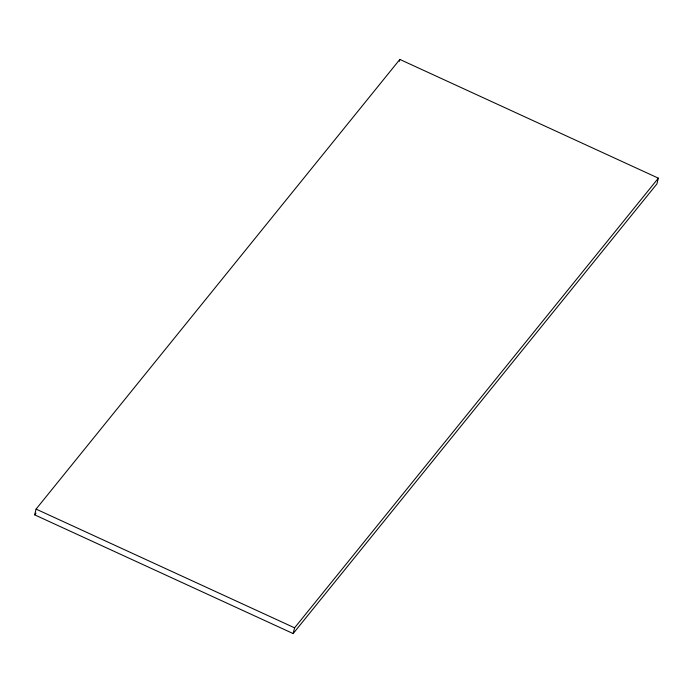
<?xml version="1.0" encoding="UTF-8"?>
<svg xmlns="http://www.w3.org/2000/svg" width="693" height="693" viewBox="0 0 693 693"><rect width="100%" height="100%" fill="white"/><g stroke="black" fill="none" stroke-linecap="round" stroke-linejoin="round"><path stroke-width="1.04" d="M34.65 514.838L36.079 509.095L399.844 59.425L658.35 178.162L656.921 183.905L293.156 633.575L34.65 514.838L36.01 513.158M399.359 61.339L399.844 59.425M293.156 633.575L294.594 627.832L658.35 178.162M36.079 509.095L294.594 627.832"/></g></svg>
